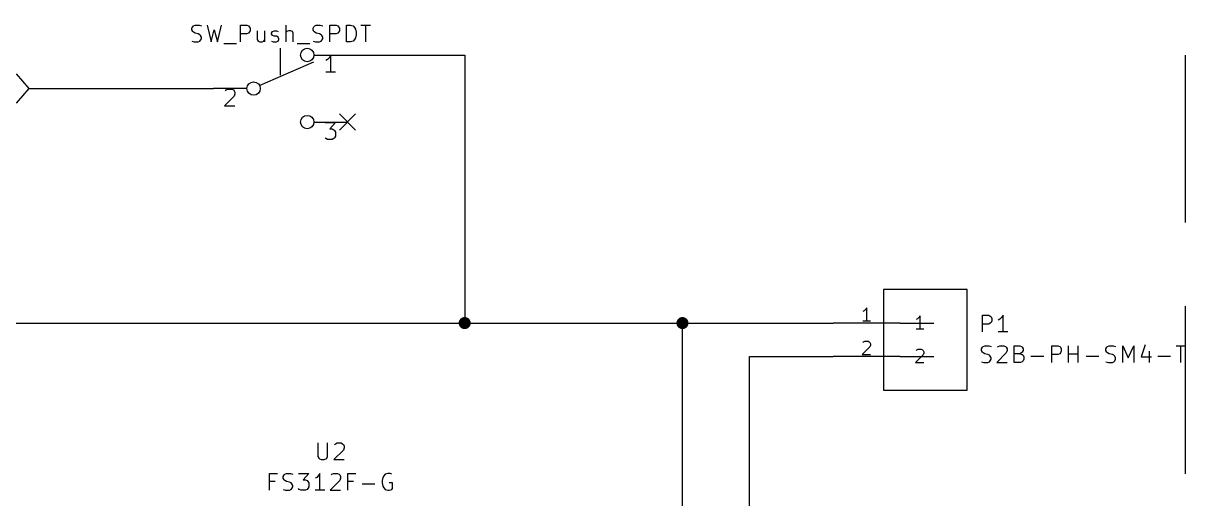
# Model space of a CAD drawing. Extents: x 0.4 to 16.1, y -11.3 to -0.4.
# Drawn here: x 3.032 to 6.502, y -5.674 to -4.255 of the extents above; entities that cross this region are included whole.
import ezdxf

# ---------------------------------------------------------------- set-up
doc = ezdxf.new("R2010")
doc.units = 0
doc.header["$MEASUREMENT"] = 0
doc.linetypes.add('DASHED', pattern=[0.75, 0.5, -0.25])
for name, color, linetype in [('BLUE4', 5, 'CONTINUOUS'), ('BROWN2', 54, 'CONTINUOUS'), ('CYAN2', 4, 'CONTINUOUS'), ('MAGENTA2', 6, 'CONTINUOUS'), ('MAGENTA3', 221, 'CONTINUOUS'), ('RED3', 11, 'CONTINUOUS')]:
    doc.layers.add(name, color=color, linetype=linetype)

msp = doc.modelspace()

# ---------------------------------------------------------------- linework, layer by layer
at = {"layer": 'BLUE4', "linetype": 'CONTINUOUS'}
for p, q in [((3.94047, -4.36352), (3.93571, -4.3659)), ((3.94524, -4.35876), (3.94047, -4.36352)), ((3.95, -4.35162), (3.94524, -4.35876)), ((3.95, -4.40162), (3.95, -4.35162)), ((3.96428, -4.40162), (3.93571, -4.40162)), ((3.6619, -4.47305), (3.63333, -4.50162)), ((3.63571, -4.45638), (3.63809, -4.454)), ((3.63809, -4.454), (3.64285, -4.45162)), ((3.64285, -4.45162), (3.65476, -4.45162)), ((3.65476, -4.45162), (3.65952, -4.454)), ((3.65952, -4.454), (3.6619, -4.45638)), ((3.6619, -4.45638), (3.66428, -4.46114)), ((3.66428, -4.4659), (3.6619, -4.47305)), ((3.66428, -4.46114), (3.66428, -4.4659)), ((3.63333, -4.50162), (3.66428, -4.50162)), ((3.93333, -4.55162), (3.96428, -4.55162)), ((3.96428, -4.55162), (3.94762, -4.57067)), ((3.94762, -4.57067), (3.95476, -4.57067)), ((3.95476, -4.57067), (3.95952, -4.57305)), ((3.95952, -4.57305), (3.9619, -4.57543)), ((3.9619, -4.57543), (3.96428, -4.58019)), ((3.93571, -4.59924), (3.93333, -4.59685)), ((3.94047, -4.60162), (3.93571, -4.59924)), ((3.95476, -4.60162), (3.94047, -4.60162)), ((3.95952, -4.59924), (3.95476, -4.60162)), ((3.9619, -4.59685), (3.95952, -4.59924)), ((3.96428, -4.59209), (3.9619, -4.59685)), ((3.96428, -4.58019), (3.96428, -4.59209)), ((5.54238, -5.11362), (5.53857, -5.11552)), ((5.54619, -5.10981), (5.54238, -5.11362)), ((5.55, -5.10409), (5.54619, -5.10981)), ((5.55, -5.14409), (5.55, -5.10409)), ((5.56143, -5.14409), (5.53857, -5.14409)), ((5.54047, -5.206), (5.54428, -5.20409)), ((5.54428, -5.20409), (5.55381, -5.20409)), ((5.55381, -5.20409), (5.55762, -5.206)), ((5.55952, -5.22124), (5.53667, -5.24409)), ((5.53857, -5.2079), (5.54047, -5.206)), ((5.55762, -5.206), (5.55952, -5.2079)), ((5.55952, -5.2079), (5.56143, -5.21171)), ((5.56143, -5.21552), (5.55952, -5.22124)), ((5.56143, -5.21171), (5.56143, -5.21552)), ((5.53667, -5.24409), (5.56143, -5.24409))]:
    msp.add_line(p, q, dxfattribs=at)
at = {"layer": 'BROWN2', "linetype": 'CONTINUOUS'}
for p, q in [((3.8, -4.41), (3.8, -4.33)), ((3.74, -4.44), (3.9, -4.37)), ((3.9, -4.35), (4, -4.35)), ((3.05, -4.45), (3.0125, -4.40624)), ((3.0125, -4.49376), (3.05, -4.45)), ((3.7, -4.45), (3.6, -4.45)), ((3.9, -4.55), (4, -4.55)), ((5.6, -5.05), (5.6, -5.35)), ((5.85, -5.05), (5.6, -5.05)), ((5.85, -5.35), (5.85, -5.05)), ((5.65, -5.15), (5.45, -5.15)), ((5.65, -5.15), (5.75, -5.15)), ((5.65, -5.25), (5.45, -5.25)), ((5.65, -5.25), (5.75, -5.25)), ((5.6, -5.35), (5.85, -5.35))]:
    msp.add_line(p, q, dxfattribs=at)
at = {"layer": 'BROWN2'}
for centre in [(3.88, -4.35), (3.72, -4.45), (3.88, -4.55)]:
    msp.add_circle(centre, 0.02, dxfattribs=at)
at = {"layer": 'CYAN2', "linetype": 'CONTINUOUS'}
for p, q in [((3.976, -4.526), (4.024, -4.574)), ((4.024, -4.526), (3.976, -4.574))]:
    msp.add_line(p, q, dxfattribs=at)
at = {"layer": 'MAGENTA2', "linetype": 'CONTINUOUS'}
for p, q in [((3.53571, -4.27024), (3.53809, -4.26547)), ((3.53809, -4.26547), (3.54047, -4.26309)), ((3.54047, -4.26309), (3.54524, -4.26071)), ((3.54524, -4.26071), (3.55714, -4.26071)), ((3.55714, -4.26071), (3.56428, -4.26309)), ((3.58095, -4.26071), (3.59285, -4.31071)), ((3.6119, -4.31071), (3.62381, -4.26071)), ((3.68095, -4.31071), (3.68095, -4.26071)), ((3.68095, -4.26071), (3.7, -4.26071)), ((3.7, -4.26071), (3.70476, -4.26309)), ((3.70476, -4.26309), (3.70714, -4.26547)), ((3.70714, -4.26547), (3.70952, -4.27024)), ((3.81667, -4.31071), (3.81667, -4.26071)), ((3.89762, -4.27024), (3.9, -4.26547)), ((3.9, -4.26547), (3.90238, -4.26309)), ((3.90238, -4.26309), (3.90714, -4.26071)), ((3.90714, -4.26071), (3.91905, -4.26071)), ((3.91905, -4.26071), (3.92619, -4.26309)), ((3.94762, -4.31071), (3.94762, -4.26071)), ((3.94762, -4.26071), (3.96667, -4.26071)), ((3.96667, -4.26071), (3.97143, -4.26309)), ((3.97143, -4.26309), (3.97381, -4.26547)), ((3.97381, -4.26547), (3.97619, -4.27024)), ((3.99762, -4.31071), (3.99762, -4.26071)), ((3.99762, -4.26071), (4.00952, -4.26071)), ((4.00952, -4.26071), (4.01667, -4.26309)), ((4.01667, -4.26309), (4.02143, -4.26785)), ((4.04047, -4.26071), (4.06905, -4.26071)), ((4.05476, -4.31071), (4.05476, -4.26071)), ((3.53571, -4.275), (3.53571, -4.27024)), ((3.53809, -4.27976), (3.53571, -4.275)), ((3.54047, -4.28214), (3.53809, -4.27976)), ((3.54524, -4.28452), (3.54047, -4.28214)), ((3.55476, -4.2869), (3.54524, -4.28452)), ((3.55952, -4.28928), (3.55476, -4.2869)), ((3.5619, -4.29167), (3.55952, -4.28928)), ((3.56428, -4.29643), (3.5619, -4.29167)), ((3.5619, -4.30595), (3.56428, -4.30119)), ((3.56428, -4.30119), (3.56428, -4.29643)), ((3.59285, -4.31071), (3.60238, -4.275)), ((3.60238, -4.275), (3.6119, -4.31071)), ((3.7, -4.2869), (3.68095, -4.2869)), ((3.70476, -4.28452), (3.7, -4.2869)), ((3.70714, -4.28214), (3.70476, -4.28452)), ((3.70952, -4.27738), (3.70714, -4.28214)), ((3.70952, -4.27024), (3.70952, -4.27738)), ((3.73095, -4.27738), (3.73095, -4.30357)), ((3.75238, -4.27738), (3.75238, -4.31071)), ((3.77381, -4.28452), (3.77619, -4.27976)), ((3.77381, -4.2869), (3.77381, -4.28452)), ((3.77619, -4.29167), (3.77381, -4.2869)), ((3.77619, -4.27976), (3.78095, -4.27738)), ((3.78095, -4.29404), (3.77619, -4.29167)), ((3.78095, -4.27738), (3.78809, -4.27738)), ((3.78809, -4.29404), (3.78095, -4.29404)), ((3.78809, -4.27738), (3.79285, -4.27976)), ((3.79285, -4.29643), (3.78809, -4.29404)), ((3.79524, -4.30119), (3.79285, -4.29643)), ((3.79524, -4.30357), (3.79524, -4.30119)), ((3.81905, -4.27976), (3.81667, -4.28214)), ((3.82381, -4.27738), (3.81905, -4.27976)), ((3.83095, -4.27738), (3.82381, -4.27738)), ((3.83571, -4.27976), (3.83095, -4.27738)), ((3.83809, -4.28452), (3.83571, -4.27976)), ((3.83809, -4.31071), (3.83809, -4.28452)), ((3.89762, -4.275), (3.89762, -4.27024)), ((3.9, -4.27976), (3.89762, -4.275)), ((3.90238, -4.28214), (3.9, -4.27976)), ((3.90714, -4.28452), (3.90238, -4.28214)), ((3.91667, -4.2869), (3.90714, -4.28452)), ((3.92143, -4.28928), (3.91667, -4.2869)), ((3.92381, -4.29167), (3.92143, -4.28928)), ((3.92619, -4.29643), (3.92381, -4.29167)), ((3.92381, -4.30595), (3.92619, -4.30119)), ((3.92619, -4.30119), (3.92619, -4.29643)), ((3.96667, -4.2869), (3.94762, -4.2869)), ((3.97143, -4.28452), (3.96667, -4.2869)), ((3.97381, -4.28214), (3.97143, -4.28452)), ((3.97619, -4.27738), (3.97381, -4.28214)), ((3.97619, -4.27024), (3.97619, -4.27738)), ((4.02143, -4.26785), (4.02381, -4.27262)), ((4.02381, -4.29881), (4.02143, -4.30357)), ((4.02381, -4.27262), (4.02619, -4.28214)), ((4.02619, -4.28928), (4.02381, -4.29881)), ((4.02619, -4.28214), (4.02619, -4.28928)), ((3.53571, -4.30833), (3.54285, -4.31071)), ((3.54285, -4.31071), (3.55476, -4.31071)), ((3.55476, -4.31071), (3.55952, -4.30833)), ((3.55952, -4.30833), (3.5619, -4.30595)), ((3.63095, -4.31547), (3.66905, -4.31547)), ((3.73095, -4.30357), (3.73333, -4.30833)), ((3.73333, -4.30833), (3.73809, -4.31071)), ((3.73809, -4.31071), (3.74524, -4.31071)), ((3.74524, -4.31071), (3.75, -4.30833)), ((3.75, -4.30833), (3.75238, -4.30595)), ((3.77381, -4.30833), (3.77857, -4.31071)), ((3.77857, -4.31071), (3.78809, -4.31071)), ((3.78809, -4.31071), (3.79285, -4.30833)), ((3.79285, -4.30833), (3.79524, -4.30357)), ((3.85, -4.31547), (3.88809, -4.31547)), ((3.89762, -4.30833), (3.90476, -4.31071)), ((3.90476, -4.31071), (3.91667, -4.31071)), ((3.91667, -4.31071), (3.92143, -4.30833)), ((3.92143, -4.30833), (3.92381, -4.30595)), ((4.00952, -4.31071), (3.99762, -4.31071)), ((4.01667, -4.30833), (4.00952, -4.31071)), ((4.02143, -4.30357), (4.01667, -4.30833)), ((5.70524, -5.13381), (5.70143, -5.13762)), ((5.70905, -5.12809), (5.70524, -5.13381)), ((5.70905, -5.16809), (5.70905, -5.12809)), ((5.89503, -5.17662), (5.89503, -5.12662)), ((5.89503, -5.12662), (5.91407, -5.12662)), ((5.91407, -5.12662), (5.91883, -5.129)), ((5.91883, -5.129), (5.92122, -5.13138)), ((5.92122, -5.13138), (5.9236, -5.13614)), ((5.95217, -5.13376), (5.94741, -5.13852)), ((5.95693, -5.12662), (5.95217, -5.13376)), ((5.95693, -5.17662), (5.95693, -5.12662)), ((5.70143, -5.13762), (5.69762, -5.13952)), ((5.72047, -5.16809), (5.69762, -5.16809)), ((5.91407, -5.15281), (5.89503, -5.15281)), ((5.91883, -5.15043), (5.91407, -5.15281)), ((5.92122, -5.14805), (5.91883, -5.15043)), ((5.9236, -5.14328), (5.92122, -5.14805)), ((5.9236, -5.13614), (5.9236, -5.14328)), ((5.94741, -5.13852), (5.94265, -5.1409)), ((5.97122, -5.17662), (5.94265, -5.17662)), ((5.69762, -5.2319), (5.69952, -5.23)), ((5.69952, -5.23), (5.70333, -5.22809)), ((5.70333, -5.22809), (5.71285, -5.22809)), ((5.71285, -5.22809), (5.71667, -5.23)), ((5.71667, -5.23), (5.71857, -5.2319)), ((5.71857, -5.2319), (5.72047, -5.23571)), ((5.72047, -5.23571), (5.72047, -5.23952)), ((5.89265, -5.22714), (5.89503, -5.22238)), ((5.89265, -5.2319), (5.89265, -5.22714)), ((5.89503, -5.23667), (5.89265, -5.2319)), ((5.89503, -5.22238), (5.89741, -5.22)), ((5.89741, -5.23905), (5.89503, -5.23667)), ((5.89741, -5.22), (5.90217, -5.21762)), ((5.90217, -5.24143), (5.89741, -5.23905)), ((5.90217, -5.21762), (5.91408, -5.21762)), ((5.91408, -5.21762), (5.92122, -5.22)), ((5.96646, -5.23905), (5.93789, -5.26762)), ((5.94027, -5.22238), (5.94265, -5.22)), ((5.94265, -5.22), (5.94741, -5.21762)), ((5.94741, -5.21762), (5.95931, -5.21762)), ((5.95931, -5.21762), (5.96408, -5.22)), ((5.96408, -5.22), (5.96646, -5.22238)), ((5.96646, -5.22238), (5.96884, -5.22714)), ((5.96884, -5.2319), (5.96646, -5.23905)), ((5.96884, -5.22714), (5.96884, -5.2319)), ((5.99027, -5.26762), (5.99027, -5.21762)), ((5.99027, -5.21762), (6.00693, -5.21762)), ((6.00693, -5.21762), (6.0117, -5.22)), ((6.0117, -5.23905), (6.00693, -5.24143)), ((6.0117, -5.22), (6.01408, -5.22238)), ((6.01408, -5.23667), (6.0117, -5.23905)), ((6.01408, -5.22238), (6.01646, -5.22714)), ((6.01646, -5.2319), (6.01408, -5.23667)), ((6.01646, -5.22714), (6.01646, -5.2319)), ((6.10217, -5.26762), (6.10217, -5.21762)), ((6.10217, -5.21762), (6.12122, -5.21762)), ((6.12122, -5.21762), (6.12598, -5.22)), ((6.12598, -5.22), (6.12836, -5.22238)), ((6.12836, -5.23905), (6.12598, -5.24143)), ((6.12836, -5.22238), (6.13074, -5.22714)), ((6.13074, -5.23428), (6.12836, -5.23905)), ((6.13074, -5.22714), (6.13074, -5.23428)), ((6.15217, -5.26762), (6.15217, -5.21762)), ((6.18074, -5.26762), (6.18074, -5.21762)), ((6.26408, -5.22714), (6.26646, -5.22238)), ((6.26408, -5.2319), (6.26408, -5.22714)), ((6.26646, -5.23667), (6.26408, -5.2319)), ((6.26646, -5.22238), (6.26884, -5.22)), ((6.26884, -5.23905), (6.26646, -5.23667)), ((6.26884, -5.22), (6.2736, -5.21762)), ((6.2736, -5.24143), (6.26884, -5.23905)), ((6.2736, -5.21762), (6.2855, -5.21762)), ((6.2855, -5.21762), (6.29265, -5.22)), ((6.31408, -5.26762), (6.31408, -5.21762)), ((6.31408, -5.21762), (6.33074, -5.25333)), ((6.33074, -5.25333), (6.34741, -5.21762)), ((6.34741, -5.21762), (6.34741, -5.26762)), ((6.38074, -5.21524), (6.36884, -5.25095)), ((6.39265, -5.23428), (6.39265, -5.26762)), ((6.4736, -5.21762), (6.50217, -5.21762)), ((6.48789, -5.26762), (6.48789, -5.21762)), ((5.71857, -5.24524), (5.69571, -5.26809)), ((5.69571, -5.26809), (5.72047, -5.26809)), ((5.72047, -5.23952), (5.71857, -5.24524)), ((5.89265, -5.26524), (5.89979, -5.26762)), ((5.89979, -5.26762), (5.9117, -5.26762)), ((5.9117, -5.24381), (5.90217, -5.24143)), ((5.91646, -5.24619), (5.9117, -5.24381)), ((5.9117, -5.26762), (5.91646, -5.26524)), ((5.91884, -5.24857), (5.91646, -5.24619)), ((5.91646, -5.26524), (5.91884, -5.26285)), ((5.92122, -5.25333), (5.91884, -5.24857)), ((5.91884, -5.26285), (5.92122, -5.25809)), ((5.92122, -5.25809), (5.92122, -5.25333)), ((5.93789, -5.26762), (5.96884, -5.26762)), ((6.00693, -5.24143), (5.99027, -5.24143)), ((6.00931, -5.26762), (5.99027, -5.26762)), ((6.00693, -5.24143), (6.01408, -5.24381)), ((6.01408, -5.26524), (6.00931, -5.26762)), ((6.01408, -5.24381), (6.01646, -5.24619)), ((6.01646, -5.26285), (6.01408, -5.26524)), ((6.01646, -5.24619), (6.01884, -5.25095)), ((6.01884, -5.25809), (6.01646, -5.26285)), ((6.01884, -5.25095), (6.01884, -5.25809)), ((6.04027, -5.24857), (6.07836, -5.24857)), ((6.12122, -5.24381), (6.10217, -5.24381)), ((6.12598, -5.24143), (6.12122, -5.24381)), ((6.15217, -5.24143), (6.18074, -5.24143)), ((6.20456, -5.24857), (6.24265, -5.24857)), ((6.26408, -5.26524), (6.27122, -5.26762)), ((6.27122, -5.26762), (6.28313, -5.26762)), ((6.28313, -5.24381), (6.2736, -5.24143)), ((6.28789, -5.24619), (6.28313, -5.24381)), ((6.28313, -5.26762), (6.28789, -5.26524)), ((6.29027, -5.24857), (6.28789, -5.24619)), ((6.28789, -5.26524), (6.29027, -5.26285)), ((6.29265, -5.25333), (6.29027, -5.24857)), ((6.29027, -5.26285), (6.29265, -5.25809)), ((6.29265, -5.25809), (6.29265, -5.25333)), ((6.36884, -5.25095), (6.39979, -5.25095)), ((6.41884, -5.24857), (6.45693, -5.24857)), ((3.9119, -5.50762), (3.9119, -5.54809)), ((3.94047, -5.54809), (3.94047, -5.50762)), ((3.9619, -5.51238), (3.96428, -5.51)), ((3.96428, -5.51), (3.96905, -5.50762)), ((3.96905, -5.50762), (3.98095, -5.50762)), ((3.98095, -5.50762), (3.98571, -5.51)), ((3.98571, -5.51), (3.98809, -5.51238)), ((3.98809, -5.51238), (3.99047, -5.51714)), ((3.9119, -5.54809), (3.91428, -5.55285)), ((3.93809, -5.55285), (3.94047, -5.54809)), ((3.98809, -5.52905), (3.95952, -5.55762)), ((3.99047, -5.5219), (3.98809, -5.52905)), ((3.99047, -5.51714), (3.99047, -5.5219)), ((3.91428, -5.55285), (3.91667, -5.55524)), ((3.91667, -5.55524), (3.92143, -5.55762)), ((3.92143, -5.55762), (3.93095, -5.55762)), ((3.93095, -5.55762), (3.93571, -5.55524)), ((3.93571, -5.55524), (3.93809, -5.55285)), ((3.95952, -5.55762), (3.99047, -5.55762)), ((3.76785, -5.64862), (3.76785, -5.59862)), ((3.76785, -5.59862), (3.79167, -5.59862)), ((3.80833, -5.60814), (3.81071, -5.60338)), ((3.80833, -5.6129), (3.80833, -5.60814)), ((3.81071, -5.61767), (3.80833, -5.6129)), ((3.81071, -5.60338), (3.81309, -5.601)), ((3.81309, -5.62005), (3.81071, -5.61767)), ((3.81309, -5.601), (3.81785, -5.59862)), ((3.81785, -5.62243), (3.81309, -5.62005)), ((3.81785, -5.59862), (3.82976, -5.59862)), ((3.82976, -5.59862), (3.8369, -5.601)), ((3.85357, -5.59862), (3.88452, -5.59862)), ((3.88452, -5.59862), (3.86785, -5.61767)), ((3.86785, -5.61767), (3.875, -5.61767)), ((3.875, -5.61767), (3.87976, -5.62005)), ((3.87976, -5.62005), (3.88214, -5.62243)), ((3.90833, -5.61052), (3.90357, -5.6129)), ((3.91309, -5.60576), (3.90833, -5.61052)), ((3.91785, -5.59862), (3.91309, -5.60576)), ((3.91785, -5.64862), (3.91785, -5.59862)), ((3.97738, -5.62005), (3.94881, -5.64862)), ((3.95119, -5.60338), (3.95357, -5.601)), ((3.95357, -5.601), (3.95833, -5.59862)), ((3.95833, -5.59862), (3.97024, -5.59862)), ((3.97024, -5.59862), (3.975, -5.601)), ((3.975, -5.601), (3.97738, -5.60338)), ((3.97738, -5.60338), (3.97976, -5.60814)), ((3.97976, -5.6129), (3.97738, -5.62005)), ((3.97976, -5.60814), (3.97976, -5.6129)), ((4.00119, -5.64862), (4.00119, -5.59862)), ((4.00119, -5.59862), (4.025, -5.59862)), ((4.10595, -5.61052), (4.10357, -5.62005)), ((4.10357, -5.62005), (4.10357, -5.62719)), ((4.10833, -5.60576), (4.10595, -5.61052)), ((4.11309, -5.601), (4.10833, -5.60576)), ((4.12024, -5.59862), (4.11309, -5.601)), ((4.12738, -5.59862), (4.12024, -5.59862)), ((4.13214, -5.601), (4.12738, -5.59862)), ((3.78452, -5.62243), (3.76785, -5.62243)), ((3.80833, -5.64624), (3.81547, -5.64862)), ((3.81547, -5.64862), (3.82738, -5.64862)), ((3.82738, -5.62481), (3.81785, -5.62243)), ((3.83214, -5.62719), (3.82738, -5.62481)), ((3.82738, -5.64862), (3.83214, -5.64624)), ((3.83452, -5.62957), (3.83214, -5.62719)), ((3.83214, -5.64624), (3.83452, -5.64385)), ((3.8369, -5.63433), (3.83452, -5.62957)), ((3.83452, -5.64385), (3.8369, -5.63909)), ((3.8369, -5.63909), (3.8369, -5.63433)), ((3.85595, -5.64624), (3.85357, -5.64385)), ((3.86071, -5.64862), (3.85595, -5.64624)), ((3.875, -5.64862), (3.86071, -5.64862)), ((3.87976, -5.64624), (3.875, -5.64862)), ((3.88214, -5.64385), (3.87976, -5.64624)), ((3.88214, -5.62243), (3.88452, -5.62719)), ((3.88452, -5.63909), (3.88214, -5.64385)), ((3.88452, -5.62719), (3.88452, -5.63909)), ((3.93214, -5.64862), (3.90357, -5.64862)), ((3.94881, -5.64862), (3.97976, -5.64862)), ((4.01785, -5.62243), (4.00119, -5.62243)), ((4.04405, -5.62957), (4.08214, -5.62957)), ((4.10357, -5.62719), (4.10595, -5.63671)), ((4.10595, -5.63671), (4.10833, -5.64147)), ((4.10833, -5.64147), (4.11309, -5.64624)), ((4.11309, -5.64624), (4.12024, -5.64862)), ((4.12024, -5.64862), (4.125, -5.64862)), ((4.13452, -5.62719), (4.125, -5.62719)), ((4.125, -5.64862), (4.13214, -5.64624)), ((4.13214, -5.64624), (4.13452, -5.64385)), ((4.13452, -5.64385), (4.13452, -5.62719))]:
    msp.add_line(p, q, dxfattribs=at)
at = {"layer": 'MAGENTA3', "linetype": 'CONTINUOUS'}
for p, q in [((4, -4.35), (4.35, -4.35)), ((4.35, -4.35), (4.35, -5.15)), ((3.05, -4.45), (3.6, -4.45)), ((2.3, -5.15), (4.35, -5.15)), ((4.35, -5.15), (5, -5.15)), ((5, -5.95), (5, -5.15)), ((5, -5.15), (5.45, -5.15)), ((5.2, -6.8), (5.2, -5.25)), ((5.2, -5.25), (5.45, -5.25))]:
    msp.add_line(p, q, dxfattribs=at)
at = {"layer": 'MAGENTA3', "const_width": 0.018}
for points in [[(4.341, -5.15, 1), (4.359, -5.15, 1)], [(4.991, -5.15, 1), (5.009, -5.15, 1)]]:
    msp.add_lwpolyline(points, format="xyb", close=True, dxfattribs=at)
at = {"layer": 'RED3', "linetype": 'DASHED'}
msp.add_line((6.5, -3.6), (6.5, -8), dxfattribs=at)

doc.saveas('drawing.dxf')
